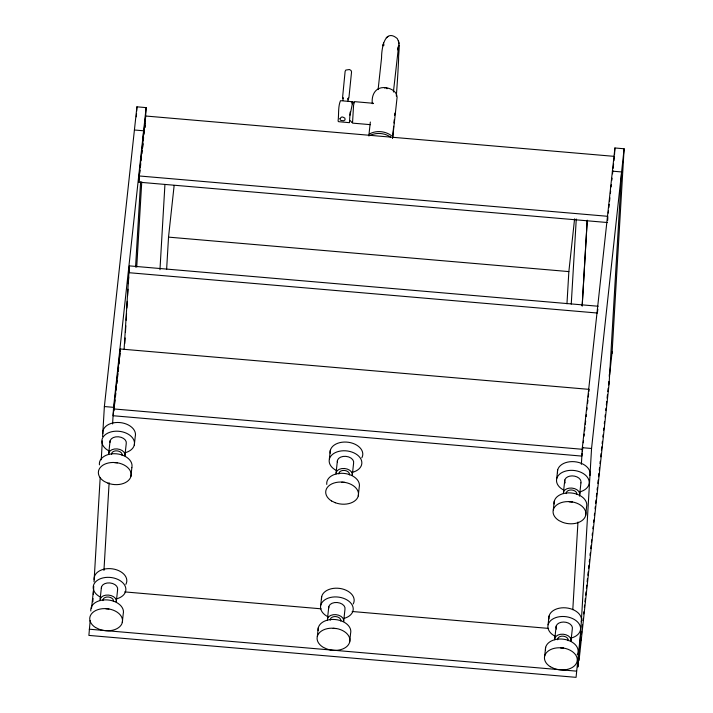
<?xml version="1.0" encoding="UTF-8"?>
<svg xmlns="http://www.w3.org/2000/svg" width="713" height="713" viewBox="0 0 713 713"><rect width="100%" height="100%" fill="white"/><g stroke="black" fill="none" stroke-linecap="round" stroke-linejoin="round"><path stroke-width="1.07" d="M383.835 45.507L383.835 44.295M349.468 121.968L350.136 112.057M352.677 103.724L352.668 101.709L340.484 100.693C337.909 106.709 338.969 114.454 338.078 121.067L338.559 121.673L349.45 122.689M90.186 620.551L88.884 635.408L576.068 677.35L580.774 631.174M92.85 601.817L93.047 598.492M93.287 594.401L93.76 586.282M94.027 581.844L100.185 477.55M101.228 459.796L102.342 440.937M102.601 436.499L104.374 406.544L136.932 106.825L146.138 107.61L145.283 122.021M103.946 570.436L109.125 482.781M112.592 423.977L113.572 407.337L146.138 107.61M120.087 353.14L119.731 357.391M120.212 351.072L120.328 348.996L589.107 389.36L588.876 391.544M136.343 116.798L136.539 113.474M136.673 111.255L136.932 106.825M124.107 349.21L129.356 265.878L598.136 306.242M124.775 343.523L125.105 337.98M125.435 332.436L125.827 325.779M126.148 320.235L126.549 313.577M126.869 308.025L127.262 301.376M127.591 295.824L127.983 289.175M128.313 283.622L128.705 276.974M128.964 272.535L129.231 268.097M607.538 222.536L138.759 182.172L139.124 175.959L145.639 116.014L614.419 156.379M135.568 267.09L140.613 181.762M142.636 147.413L142.894 142.983M143.028 140.764L143.616 130.791L134.418 129.998M136.718 267.179L141.753 181.86M144.962 127.556L145.087 125.345M159.962 269.71L164.935 184.48M166.628 269.345L168.526 237.126L174.141 185.469M566.96 303.809L568.858 271.591L574.589 218.838M571.247 304.077L576.273 219.016M582.156 305.708L587.209 220.157M582.191 306.064L587.218 220.896M572.797 609.686L577.967 522.032M579.5 496.132L579.758 491.685M581.371 464.341L582.352 447.693L614.918 147.974L624.116 148.767L612.039 353.381M578.234 660.835L577.869 667.047L578.831 658.197M624.116 148.767L591.558 448.486L579.045 660.407L609.312 381.865M607.663 220.469L607.85 217.358M614.526 154.623L614.918 147.974M609.241 376.375L609.365 374.298M609.089 383.861L621.602 171.949L612.396 171.156M396.321 96.05C397.239 83.938 398.014 71.817 398.594 59.687C398.264 52.717 400.822 44.955 397.266 38.564C384.441 27.557 381.482 49.527 381.571 57.789L378.113 89.588M342.864 100.506L343.131 97.636M392.506 138.34L393.638 126.29M393.941 123.001L394.253 119.713M394.663 115.328L394.868 113.135M91.478 608.67L93.59 589.232M108.759 453.022L110.078 440.875M120.328 348.996L113.082 415.732L581.861 456.097L582.173 453.183M113.928 410.795L114.401 406.437M114.633 404.253L115.105 399.895M115.461 396.624L115.818 393.353M116.174 390.091L116.531 386.82M116.887 383.549L117.244 380.279M117.592 377.008L117.948 373.737M118.189 371.562L118.661 367.204M119.018 363.933L119.374 360.662M138.759 182.172L139.356 176.726M139.712 173.455L140.06 170.184M140.416 166.913L140.773 163.642M141.129 160.372L141.486 157.11M141.842 153.839L142.199 150.568M142.431 148.384L142.903 144.026M143.26 140.755L143.616 137.484M143.973 134.213L144.329 130.951M144.677 127.68L145.158 123.322M100.132 599.17L101.451 587.031M117.6 589.865L116.281 602.004A8.199 5.517 6.2 0 0 108.528 595.079A8.199 5.517 6.2 0 0 100.07 600.604M130.916 476.373L131.86 467.657M134.311 445.126L135.256 436.409A16.399 11.034 6.2 0 0 119.748 422.551A16.399 11.034 6.2 0 0 102.824 433.611M122.288 622.52L123.233 613.804A16.399 11.034 6.2 0 0 107.725 599.945A16.399 11.034 6.2 0 0 90.801 611.014M329.353 459.038L330.297 450.322M368.817 135.925L370.332 122.03M372.32 103.67C371.215 94.74 375.715 86.407 385.68 87.708C390.795 88.269 396.989 91.424 397.096 97.262L392.685 137.841M317.33 636.433L318.274 627.716M320.725 605.185L321.67 596.469M336.108 472.594L337.427 460.455M327.481 618.741L328.8 606.603M393.407 92.013L398.719 45.062L397.747 49.928L398.612 45.703L398.505 46.363M352.267 475.428L353.586 463.29A8.199 5.517 6.2 0 0 345.832 456.356A8.199 5.517 6.2 0 0 337.365 461.89M343.639 621.576L344.958 609.437A8.199 5.517 6.2 0 0 337.204 602.512A8.199 5.517 6.2 0 0 328.738 608.037M358.265 495.945L359.209 487.229A16.399 11.034 6.2 0 0 343.711 473.37A16.399 11.034 6.2 0 0 326.777 484.43M349.637 642.101L350.582 633.385A16.399 11.034 6.2 0 0 335.083 619.526A16.399 11.034 6.2 0 0 318.15 630.586M553.306 509.857L554.259 501.141M556.701 478.61L557.655 469.894M544.679 656.005L545.632 647.288M548.074 624.766L549.028 616.05M563.466 492.166L564.785 480.027M554.839 638.322L556.158 626.183M582.387 451.249L582.833 447.122M583.305 442.764L583.546 440.589M584.018 436.222L584.259 434.048M584.607 430.777L584.963 427.506M585.32 424.235L585.676 420.964M586.148 416.606L586.389 414.431M586.861 410.073L587.093 407.889M587.574 403.531L587.922 400.26M588.278 396.989L588.635 393.719M597.503 312.062L597.824 309.148M608.26 213.053L608.501 210.87M608.857 207.608L609.214 204.337M609.562 201.066L609.918 197.795M610.39 193.437L610.631 191.253M611.103 186.895L611.344 184.72M611.816 180.353L612.048 178.179M612.529 173.82L612.877 170.55M613.118 168.366L613.59 164.008M613.946 160.737L614.303 157.466M580.935 482.861L579.616 495A8.199 5.517 6.2 0 0 571.862 488.075A8.199 5.517 6.2 0 0 563.404 493.601M585.623 515.526L586.567 506.809A16.399 11.034 6.2 0 0 571.06 492.95A16.399 11.034 6.2 0 0 554.135 504.011M579.312 653.768L579.553 651.557M580.034 647.128L580.391 643.812M580.756 640.497L580.997 638.278M581.478 633.857L581.719 631.647M582.2 627.217L582.441 625.007M582.922 620.577L583.163 618.367M583.644 613.946L583.885 611.727M584.357 607.307L584.598 605.087M584.963 601.772L585.32 598.457M585.685 595.132L586.041 591.817M586.407 588.501L586.763 585.177M587.129 581.861L587.485 578.537M587.842 575.222L588.207 571.906M588.564 568.582L588.929 565.266M589.286 561.942L589.526 559.732M590.007 555.311L590.248 553.092M590.729 548.671L591.095 545.356M591.451 542.032L591.692 539.821M592.173 535.392L592.414 533.181M592.895 528.761L593.136 526.542M593.617 522.121L593.858 519.911M594.339 515.481L594.58 513.271M595.061 508.841L595.302 506.631M595.658 503.316L596.015 499.991M596.38 496.676L596.736 493.351M597.102 490.036L597.342 487.826M597.824 483.396L598.18 480.081M598.546 476.765L598.902 473.441M599.268 470.125L599.508 467.906M599.981 463.486L600.221 461.275M600.702 456.846L601.068 453.53M601.424 450.206L601.79 446.891M602.146 443.575L602.387 441.356M602.868 436.935L603.109 434.725M603.59 430.296L603.831 428.085M604.312 423.656L604.553 421.445M605.034 417.025L605.275 414.806M605.756 410.385L605.997 408.175M606.353 404.85L606.718 401.535M607.075 398.211L607.44 394.895M607.797 391.58L608.153 388.255M608.519 384.94L608.875 381.615M609.633 374.735L612.146 351.554M347.944 101.317L348.318 98.055L347.766 99.098M383.309 44.384L383.059 45.873L383.532 42.967M350.012 115.203L352.739 102.075L351.277 102.262M348.238 99.071L348.915 97.806L351.554 71.861L351.019 70.48L349.459 69.526L345.823 70.061L345.128 71.345L342.596 97.289L343.122 98.661M351.883 103.706L353.693 102.146L354.049 102.494M384.69 88.055L385.189 87.735A1.221 0.9 3.4 0 1 386.464 87.842L386.704 88.02M352.249 122.217L351.83 122.502L350.333 120.657M388.291 36.381L386.277 37.727M373.086 103.599L373.559 103.305L354.477 101.647L353.568 105.257L352.516 123.126L370.528 124.668M369.771 133.786C376.642 130.229 385.252 131.085 391.446 135.648M369.512 135.675C376.099 132.315 384.441 132.778 390.483 137.083M114.445 462.559L117.538 462.826A16.399 11.034 6.2 0 1 130.443 477.746A16.399 11.034 6.2 0 1 107.904 483.147M341.803 482.131L344.896 482.398A16.399 11.034 6.2 0 1 357.792 497.326A16.399 11.034 6.2 0 1 335.253 502.718M569.152 501.711L572.245 501.979L567.967 501.604A16.346 11.007 6.2 0 0 553.805 508.476A16.346 11.007 6.2 0 0 558.947 520.579L562.593 522.308A16.399 11.034 6.2 0 0 585.15 516.898A16.399 11.034 6.2 0 0 572.263 501.916M105.818 608.706L108.911 608.973A16.399 11.034 6.2 0 1 121.816 623.902A16.399 11.034 6.2 0 1 99.276 629.294L95.649 627.556M333.176 628.287L336.269 628.554L331.991 628.18A16.346 11.007 6.2 0 0 317.82 635.051A16.346 11.007 6.2 0 0 322.962 647.154L326.616 648.883A16.399 11.034 6.2 0 0 349.165 643.474A16.399 11.034 6.2 0 0 336.278 628.492M560.525 647.859L563.618 648.126L559.34 647.76A16.346 11.007 6.2 0 0 545.178 654.632A16.346 11.007 6.2 0 0 550.32 666.726M139.124 175.959L607.904 216.324M168.526 237.126L568.858 271.591M128.625 272.669L597.405 313.034M104.374 406.544L113.572 407.337M582.352 447.693L591.558 448.486M113.822 408.941L582.601 449.306M117.538 462.826L113.26 462.461A16.346 11.007 6.2 0 0 99.098 469.323A16.346 11.007 6.2 0 0 104.241 481.427L107.895 483.156M344.896 482.398L340.618 482.033A16.346 11.007 6.2 0 0 326.447 488.904A16.346 11.007 6.2 0 0 331.59 501.007M124.659 591.906L321.091 608.813M352.16 611.496L548.591 628.403M108.911 608.973L104.633 608.608A16.346 11.007 6.2 0 0 90.471 615.479A16.346 11.007 6.2 0 0 95.613 627.583M89.25 629.196L576.434 671.138M335.244 502.736L331.625 500.981M550.347 666.708L553.965 668.455A16.399 11.034 6.2 0 0 576.523 663.045A16.399 11.034 6.2 0 0 563.635 648.072M399.066 43.413L398.398 40.534M386.883 88.243A1.39 1.025 3.4 0 1 386.999 88.751M338.898 474.02A5.33 3.583 6.2 0 1 344.397 470.428A5.33 3.583 6.2 0 1 349.423 474.929M336.046 474.029A8.199 5.517 6.2 0 1 344.513 468.503A8.199 5.517 6.2 0 1 352.24 475.428M336.741 470.696A16.399 11.034 6.2 0 1 333.666 453.539A16.399 11.034 6.2 0 1 358.853 456.267A16.399 11.034 6.2 0 1 352.177 472.371M330.172 453.192A16.399 11.034 6.2 0 1 348.523 442.292A16.399 11.034 6.2 0 1 361.839 457.791M330.271 620.176A5.33 3.583 6.2 0 1 335.77 616.576A5.33 3.583 6.2 0 1 340.796 621.076M327.419 620.176A8.199 5.517 6.2 0 1 335.885 614.651A8.199 5.517 6.2 0 1 343.613 621.576M328.114 616.852A16.399 11.034 6.2 0 1 325.039 599.686A16.399 11.034 6.2 0 1 350.226 602.423A16.399 11.034 6.2 0 1 343.55 618.528M321.545 599.339A16.399 11.034 6.2 0 1 339.896 588.439A16.399 11.034 6.2 0 1 353.211 603.947M566.247 493.601A5.33 3.583 6.2 0 1 571.755 490A5.33 3.583 6.2 0 1 576.772 494.501M565.186 482.897A8.199 5.517 6.2 0 1 572.12 475.892A8.199 5.517 6.2 0 1 580.917 482.861M564.09 490.277A16.399 11.034 6.2 0 1 561.015 473.111A16.399 11.034 6.2 0 1 586.211 475.847A16.399 11.034 6.2 0 1 579.526 491.952M557.521 472.764A16.399 11.034 6.2 0 1 574.455 461.703A16.399 11.034 6.2 0 1 589.918 475.553M111.54 454.448A5.33 3.583 6.2 0 1 117.048 450.857A5.33 3.583 6.2 0 1 122.066 455.357M108.697 454.457A8.199 5.517 6.2 0 1 117.155 448.923A8.199 5.517 6.2 0 1 124.891 455.848L126.228 443.709A8.199 5.517 6.2 0 0 118.474 436.784A8.199 5.517 6.2 0 0 110.016 442.31M109.392 451.124A16.399 11.034 6.2 0 1 106.308 433.959A16.399 11.034 6.2 0 1 131.504 436.695A16.399 11.034 6.2 0 1 124.82 452.8M99.428 464.858A16.399 11.034 6.2 0 1 116.353 453.798A16.399 11.034 6.2 0 1 131.816 467.648M102.913 600.596A5.33 3.583 6.2 0 1 108.421 597.004A5.33 3.583 6.2 0 1 113.438 601.505M101.389 588.466A8.199 5.517 6.2 0 1 109.847 582.931A8.199 5.517 6.2 0 1 117.583 589.856M100.765 597.271A16.399 11.034 6.2 0 1 97.681 580.115A16.399 11.034 6.2 0 1 122.877 582.842A16.399 11.034 6.2 0 1 116.192 598.947M94.196 579.767A16.399 11.034 6.2 0 1 112.538 568.867A16.399 11.034 6.2 0 1 125.862 584.375M557.619 639.748A5.33 3.583 6.2 0 1 563.127 636.156A5.33 3.583 6.2 0 1 568.145 640.657M554.776 639.757A8.199 5.517 6.2 0 1 563.234 634.222A8.199 5.517 6.2 0 1 570.97 641.147L572.307 629.018A8.199 5.517 6.2 0 0 563.493 622.039A8.199 5.517 6.2 0 0 556.559 629.044M555.463 636.424A16.399 11.034 6.2 0 1 552.388 619.258A16.399 11.034 6.2 0 1 577.583 621.994A16.399 11.034 6.2 0 1 570.899 638.099M548.903 618.92A16.399 11.034 6.2 0 1 565.828 607.85A16.399 11.034 6.2 0 1 581.291 621.7M545.507 650.158A16.399 11.034 6.2 0 1 563.849 639.258A16.399 11.034 6.2 0 1 577.173 654.766M340.021 118.599L340.261 119.953L341.188 120.515L343.755 120.782L345.083 119.802L344.878 118.108L342.703 117.003L341.393 117.137L340.021 118.599"/></g></svg>
